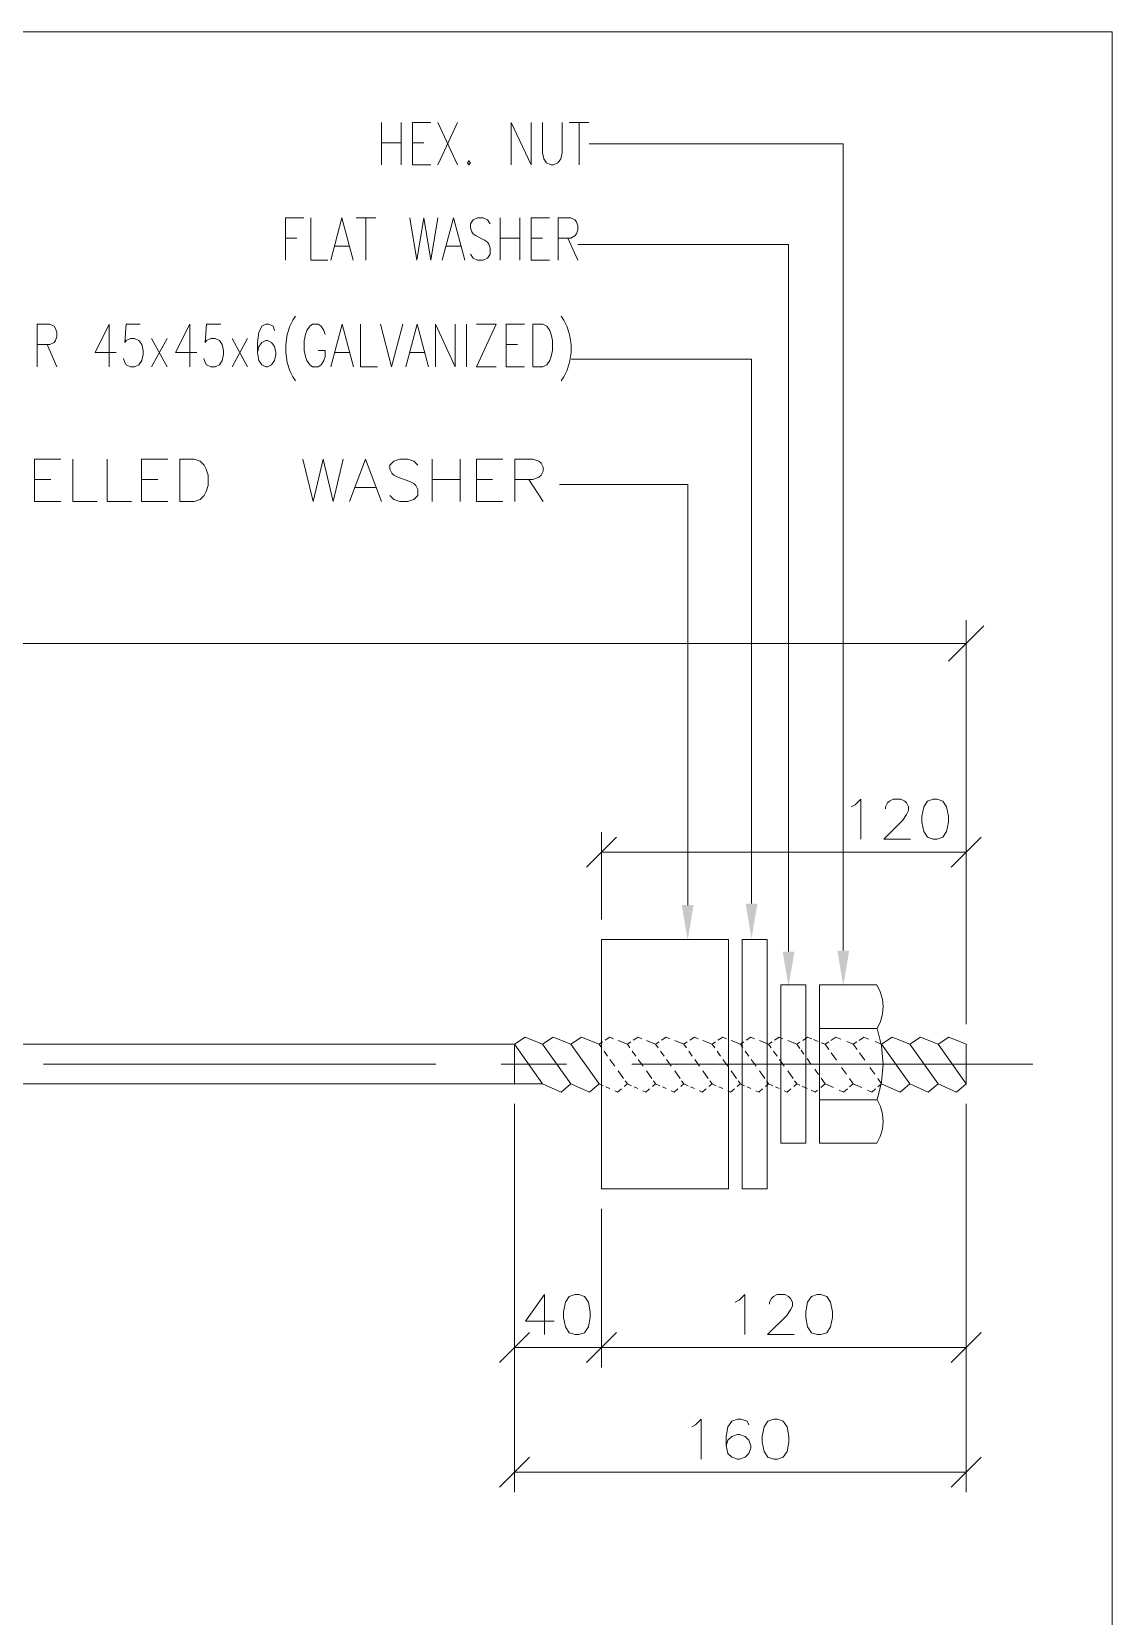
# Model space of a CAD drawing. Header units: millimetres. Extents: x 2 to 579, y 1 to 405.
# Drawn here: x 277.5 to 318.8, y 141.7 to 202.3 of the extents above; entities that cross this region are included whole.
import ezdxf

# ---------------------------------------------------------------- set-up
doc = ezdxf.new("R2010")
doc.units = ezdxf.units.MM
doc.linetypes.add('XKITLINE00', pattern=[0])
doc.layers.add('GraphicObject', color=6, linetype='Continuous', lineweight=0)
doc.layers.add('LinkedObject', color=7, linetype='Continuous', lineweight=0)

# ---------------------------------------------------------------- blocks, each defined once
blk = doc.blocks.new('*A3')
at = {"layer": 'GraphicObject', "color": 3, "linetype": 'XKITLINE00', "lineweight": 0}
for p, q in [((318.775, 202.299), (184.216, 202.299)), ((318.775, 63.347), (318.775, 202.299))]:
    blk.add_line(p, q, dxfattribs=at)
blk = doc.blocks.new('*A4')
at = {"layer": 'LinkedObject'}
for points in [[(302.763, 168.912), (302.538, 167.562), (302.313, 168.912)], [(305.205, 168.974), (304.98, 167.624), (304.755, 168.974)], [(306.619, 167.134), (306.394, 165.784), (306.169, 167.134)], [(308.713, 167.174), (308.488, 165.824), (308.263, 167.174)]]:
    blk.add_hatch(color=1, dxfattribs=at).paths.add_polyline_path(points, flags=17)
at = {"layer": 'LinkedObject', "color": 2, "linetype": 'XKITLINE00', "lineweight": 0}
for p, q in [((290.825, 198.826), (290.825, 197.206)), ((291.581, 198.826), (291.581, 197.206)), ((292.013, 197.206), (292.013, 198.826)), ((292.013, 198.826), (292.715, 198.826)), ((293.741, 198.826), (292.985, 197.206)), ((292.985, 198.826), (293.741, 197.206)), ((295.793, 197.206), (295.793, 198.826)), ((295.793, 198.826), (296.549, 197.206)), ((296.549, 197.206), (296.549, 198.826)), ((296.981, 198.826), (296.981, 197.668)), ((297.737, 197.668), (297.737, 198.826)), ((298.007, 198.826), (298.763, 198.826)), ((298.385, 198.826), (298.385, 197.206)), ((290.825, 198.054), (291.581, 198.054)), ((292.013, 198.054), (292.445, 198.054)), ((296.981, 197.668), (297.035, 197.437)), ((297.683, 197.437), (297.737, 197.668)), ((292.715, 197.206), (292.013, 197.206)), ((294.173, 197.36), (294.119, 197.283)), ((294.119, 197.283), (294.173, 197.206)), ((294.227, 197.283), (294.173, 197.36)), ((294.173, 197.206), (294.227, 197.283)), ((297.035, 197.437), (297.143, 197.283)), ((297.143, 197.283), (297.305, 197.206)), ((297.305, 197.206), (297.413, 197.206)), ((297.413, 197.206), (297.575, 197.283)), ((297.575, 197.283), (297.683, 197.437)), ((287.158, 193.564), (287.158, 195.184)), ((287.158, 195.184), (287.86, 195.184)), ((288.13, 195.184), (288.13, 193.564)), ((288.886, 193.564), (289.318, 195.184)), ((289.318, 195.184), (289.75, 193.564)), ((289.858, 195.184), (290.614, 195.184)), ((290.236, 195.184), (290.236, 193.564)), ((291.91, 195.184), (292.18, 193.564)), ((292.18, 193.564), (292.45, 195.184)), ((292.45, 195.184), (292.72, 193.564)), ((292.72, 193.564), (292.99, 195.184)), ((293.152, 193.564), (293.584, 195.184)), ((293.584, 195.184), (294.016, 193.564)), ((294.232, 194.953), (294.34, 195.107)), ((294.34, 195.107), (294.502, 195.184)), ((294.502, 195.184), (294.718, 195.184)), ((294.718, 195.184), (294.88, 195.107)), ((294.88, 195.107), (294.988, 194.953)), ((295.366, 195.184), (295.366, 193.564)), ((296.122, 195.184), (296.122, 193.564)), ((296.554, 193.564), (296.554, 195.184)), ((296.554, 195.184), (297.256, 195.184)), ((297.58, 193.564), (297.58, 195.184)), ((297.58, 195.184), (298.066, 195.184)), ((298.066, 195.184), (298.228, 195.107)), ((298.228, 195.107), (298.282, 195.03)), ((294.232, 194.798), (294.232, 194.953)), ((294.286, 194.644), (294.232, 194.798)), ((294.34, 194.567), (294.286, 194.644)), ((294.448, 194.49), (294.34, 194.567)), ((294.772, 194.336), (294.448, 194.49)), ((298.228, 194.49), (298.066, 194.413)), ((298.282, 194.567), (298.228, 194.49)), ((298.282, 195.03), (298.336, 194.876)), ((298.336, 194.721), (298.282, 194.567)), ((298.336, 194.876), (298.336, 194.721)), ((287.158, 194.413), (287.59, 194.413)), ((289.048, 194.104), (289.588, 194.104)), ((293.314, 194.104), (293.854, 194.104)), ((294.88, 194.258), (294.772, 194.336)), ((294.934, 194.181), (294.88, 194.258)), ((294.988, 194.027), (294.934, 194.181)), ((294.988, 193.796), (294.988, 194.027)), ((295.366, 194.413), (296.122, 194.413)), ((296.554, 194.413), (296.986, 194.413)), ((298.066, 194.413), (297.58, 194.413)), ((297.958, 194.413), (298.336, 193.564)), ((288.13, 193.564), (288.778, 193.564)), ((294.232, 193.796), (294.34, 193.641)), ((294.34, 193.641), (294.502, 193.564)), ((294.502, 193.564), (294.718, 193.564)), ((294.718, 193.564), (294.88, 193.641)), ((294.88, 193.641), (294.988, 193.796)), ((297.256, 193.564), (296.554, 193.564)), ((287.438, 191.269), (287.546, 191.423)), ((297.806, 191.269), (297.698, 191.423)), ((277.664, 189.494), (277.664, 191.114)), ((277.664, 191.114), (278.15, 191.114)), ((278.15, 191.114), (278.312, 191.037)), ((278.312, 191.037), (278.366, 190.96)), ((278.366, 190.96), (278.42, 190.806)), ((278.42, 190.806), (278.42, 190.651)), ((280.418, 191.114), (279.878, 190.034)), ((280.418, 189.494), (280.418, 191.114)), ((281.012, 190.42), (281.066, 191.114)), ((281.066, 191.114), (281.606, 191.114)), ((283.496, 191.114), (282.956, 190.034)), ((283.496, 189.494), (283.496, 191.114)), ((284.09, 190.42), (284.144, 191.114)), ((284.144, 191.114), (284.684, 191.114)), ((286.142, 190.806), (286.088, 190.42)), ((286.25, 191.037), (286.142, 190.806)), ((286.412, 191.114), (286.25, 191.037)), ((286.52, 191.114), (286.412, 191.114)), ((286.682, 191.037), (286.52, 191.114)), ((286.736, 190.883), (286.682, 191.037)), ((287.222, 190.729), (287.33, 191.037)), ((287.33, 191.037), (287.438, 191.269)), ((287.978, 190.883), (287.924, 190.729)), ((288.086, 191.037), (287.978, 190.883)), ((288.194, 191.114), (288.086, 191.037)), ((288.41, 191.114), (288.194, 191.114)), ((288.518, 191.037), (288.41, 191.114)), ((288.626, 190.883), (288.518, 191.037)), ((288.68, 190.729), (288.626, 190.883)), ((288.896, 189.494), (289.328, 191.114)), ((289.328, 191.114), (289.76, 189.494)), ((290.03, 191.114), (290.03, 189.494)), ((290.786, 191.114), (291.218, 189.494)), ((291.218, 189.494), (291.65, 191.114)), ((291.758, 189.494), (292.19, 191.114)), ((292.19, 191.114), (292.622, 189.494)), ((292.892, 189.494), (292.892, 191.114)), ((292.892, 191.114), (293.648, 189.494)), ((293.648, 189.494), (293.648, 191.114)), ((294.08, 191.114), (294.08, 189.494)), ((294.458, 191.114), (295.214, 191.114)), ((295.214, 191.114), (294.458, 189.494)), ((295.592, 189.494), (295.592, 191.114)), ((295.592, 191.114), (296.294, 191.114)), ((296.618, 189.494), (296.618, 191.114)), ((296.618, 191.114), (296.996, 191.114)), ((296.996, 191.114), (297.158, 191.037)), ((297.158, 191.037), (297.266, 190.883)), ((297.266, 190.883), (297.32, 190.729)), ((297.914, 191.037), (297.806, 191.269)), ((298.022, 190.729), (297.914, 191.037)), ((278.15, 190.343), (277.664, 190.343)), ((278.042, 190.343), (278.42, 189.494)), ((278.312, 190.42), (278.15, 190.343)), ((278.366, 190.497), (278.312, 190.42)), ((278.42, 190.651), (278.366, 190.497)), ((281.066, 190.497), (281.012, 190.42)), ((281.228, 190.574), (281.066, 190.497)), ((281.39, 190.574), (281.228, 190.574)), ((281.552, 190.497), (281.39, 190.574)), ((281.66, 190.343), (281.552, 190.497)), ((281.714, 190.111), (281.66, 190.343)), ((282.632, 190.574), (282.038, 189.494)), ((282.038, 190.574), (282.632, 189.494)), ((284.144, 190.497), (284.09, 190.42)), ((284.306, 190.574), (284.144, 190.497)), ((284.468, 190.574), (284.306, 190.574)), ((284.63, 190.497), (284.468, 190.574)), ((284.738, 190.343), (284.63, 190.497)), ((284.792, 190.111), (284.738, 190.343)), ((285.71, 190.574), (285.116, 189.494)), ((285.116, 190.574), (285.71, 189.494)), ((286.088, 190.42), (286.088, 190.034)), ((286.142, 190.266), (286.088, 190.034)), ((286.25, 190.42), (286.142, 190.266)), ((286.412, 190.497), (286.25, 190.42)), ((286.466, 190.497), (286.412, 190.497)), ((286.628, 190.42), (286.466, 190.497)), ((286.736, 190.266), (286.628, 190.42)), ((286.79, 190.034), (286.736, 190.266)), ((287.168, 190.343), (287.222, 190.729)), ((287.168, 190.034), (287.168, 190.343)), ((287.924, 190.729), (287.87, 190.497)), ((287.87, 190.497), (287.87, 190.111)), ((295.592, 190.343), (296.024, 190.343)), ((297.32, 190.729), (297.374, 190.497)), ((297.374, 190.497), (297.374, 190.111)), ((298.076, 190.343), (298.022, 190.729)), ((298.076, 190.034), (298.076, 190.343)), ((279.878, 190.034), (280.688, 190.034)), ((280.958, 189.803), (281.012, 189.649)), ((281.012, 189.649), (281.066, 189.571)), ((281.552, 189.571), (281.66, 189.726)), ((281.66, 189.726), (281.714, 189.957)), ((281.714, 189.957), (281.714, 190.111)), ((282.956, 190.034), (283.766, 190.034)), ((284.036, 189.803), (284.09, 189.649)), ((284.09, 189.649), (284.144, 189.571)), ((284.63, 189.571), (284.738, 189.726)), ((284.738, 189.726), (284.792, 189.957)), ((284.792, 189.957), (284.792, 190.111)), ((286.088, 190.034), (286.142, 189.726)), ((286.142, 189.726), (286.25, 189.571)), ((286.628, 189.571), (286.736, 189.726)), ((286.736, 189.726), (286.79, 189.957)), ((286.79, 189.957), (286.79, 190.034)), ((287.222, 189.649), (287.168, 190.034)), ((287.33, 189.34), (287.222, 189.649)), ((287.87, 190.111), (287.924, 189.88)), ((287.924, 189.88), (287.978, 189.726)), ((287.978, 189.726), (288.086, 189.571)), ((288.68, 190.111), (288.41, 190.111)), ((288.518, 189.571), (288.626, 189.726)), ((288.626, 189.726), (288.68, 189.88)), ((288.68, 189.88), (288.68, 190.111)), ((289.058, 190.034), (289.598, 190.034)), ((291.92, 190.034), (292.46, 190.034)), ((297.266, 189.726), (297.158, 189.571)), ((297.32, 189.88), (297.266, 189.726)), ((297.374, 190.111), (297.32, 189.88)), ((297.914, 189.34), (298.022, 189.649)), ((298.022, 189.649), (298.076, 190.034)), ((281.066, 189.571), (281.228, 189.494)), ((281.228, 189.494), (281.39, 189.494)), ((281.39, 189.494), (281.552, 189.571)), ((284.144, 189.571), (284.306, 189.494)), ((284.306, 189.494), (284.468, 189.494)), ((284.468, 189.494), (284.63, 189.571)), ((286.25, 189.571), (286.412, 189.494)), ((286.412, 189.494), (286.466, 189.494)), ((286.466, 189.494), (286.628, 189.571)), ((287.438, 189.109), (287.33, 189.34)), ((287.546, 188.954), (287.438, 189.109)), ((288.086, 189.571), (288.194, 189.494)), ((288.194, 189.494), (288.41, 189.494)), ((288.41, 189.494), (288.518, 189.571)), ((290.03, 189.494), (290.678, 189.494)), ((294.458, 189.494), (295.214, 189.494)), ((296.294, 189.494), (295.592, 189.494)), ((296.996, 189.494), (296.618, 189.494)), ((297.158, 189.571), (296.996, 189.494)), ((297.698, 188.954), (297.806, 189.109)), ((297.806, 189.109), (297.914, 189.34)), ((277.566, 184.339), (277.566, 185.959)), ((277.566, 185.959), (278.569, 185.959)), ((279.032, 185.959), (279.032, 184.339)), ((280.343, 185.959), (280.343, 184.339)), ((281.655, 184.339), (281.655, 185.959)), ((281.655, 185.959), (282.658, 185.959)), ((283.12, 184.339), (283.12, 185.959)), ((283.12, 185.959), (283.66, 185.959)), ((283.66, 185.959), (283.892, 185.882)), ((287.826, 185.959), (288.212, 184.339)), ((288.212, 184.339), (288.598, 185.959)), ((288.598, 185.959), (288.983, 184.339)), ((288.983, 184.339), (289.369, 185.959)), ((289.6, 184.339), (290.218, 185.959)), ((290.218, 185.959), (290.835, 184.339)), ((291.298, 185.882), (291.529, 185.959)), ((291.529, 185.959), (291.838, 185.959)), ((291.838, 185.959), (292.069, 185.882)), ((292.763, 185.959), (292.763, 184.339)), ((293.843, 185.959), (293.843, 184.339)), ((294.46, 184.339), (294.46, 185.959)), ((294.46, 185.959), (295.463, 185.959)), ((295.926, 184.339), (295.926, 185.959)), ((295.926, 185.959), (296.62, 185.959)), ((296.62, 185.959), (296.852, 185.882)), ((283.892, 185.882), (284.046, 185.728)), ((284.046, 185.728), (284.123, 185.573)), ((284.123, 185.573), (284.2, 185.342)), ((291.143, 185.728), (291.298, 185.882)), ((291.143, 185.573), (291.143, 185.728)), ((291.22, 185.419), (291.143, 185.573)), ((291.298, 185.342), (291.22, 185.419)), ((292.069, 185.882), (292.223, 185.728)), ((296.852, 185.882), (296.929, 185.805)), ((296.929, 185.805), (297.006, 185.651)), ((297.006, 185.496), (296.929, 185.342)), ((297.006, 185.651), (297.006, 185.496)), ((277.566, 185.188), (278.183, 185.188)), ((281.655, 185.188), (282.272, 185.188)), ((284.2, 184.956), (284.123, 184.725)), ((284.2, 185.342), (284.2, 184.956)), ((289.832, 184.879), (290.603, 184.879)), ((291.452, 185.265), (291.298, 185.342)), ((291.915, 185.111), (291.452, 185.265)), ((292.069, 185.033), (291.915, 185.111)), ((292.146, 184.956), (292.069, 185.033)), ((292.223, 184.802), (292.146, 184.956)), ((292.223, 184.571), (292.223, 184.802)), ((292.763, 185.188), (293.843, 185.188)), ((294.46, 185.188), (295.078, 185.188)), ((296.62, 185.188), (295.926, 185.188)), ((296.466, 185.188), (297.006, 184.339)), ((296.852, 185.265), (296.62, 185.188)), ((296.929, 185.342), (296.852, 185.265)), ((278.569, 184.339), (277.566, 184.339)), ((279.032, 184.339), (279.958, 184.339)), ((280.343, 184.339), (281.269, 184.339)), ((282.658, 184.339), (281.655, 184.339)), ((283.66, 184.339), (283.12, 184.339)), ((283.892, 184.416), (283.66, 184.339)), ((284.046, 184.571), (283.892, 184.416)), ((284.123, 184.725), (284.046, 184.571)), ((291.143, 184.571), (291.298, 184.416)), ((291.298, 184.416), (291.529, 184.339)), ((291.529, 184.339), (291.838, 184.339)), ((291.838, 184.339), (292.069, 184.416)), ((292.069, 184.416), (292.223, 184.571)), ((295.463, 184.339), (294.46, 184.339))]:
    blk.add_line(p, q, dxfattribs=at)
at = {"layer": 'LinkedObject', "color": 1, "linetype": 'XKITLINE00', "lineweight": 0}
for p, q in [((308.488, 198.016), (298.767, 198.016)), ((308.488, 167.174), (308.488, 198.016)), ((306.394, 194.167), (298.34, 194.167)), ((306.394, 167.134), (306.394, 194.167)), ((304.98, 189.784), (298.08, 189.784)), ((304.98, 168.974), (304.98, 189.784)), ((302.538, 184.996), (297.631, 184.996)), ((302.538, 168.912), (302.538, 184.996)), ((312.517, 178.236), (313.867, 179.586)), ((313.192, 164.494), (313.192, 179.811)), ((313.192, 178.911), (190.716, 178.911)), ((299.812, 171.51), (298.664, 170.363)), ((299.238, 168.367), (299.238, 171.701)), ((312.618, 170.363), (313.765, 171.51)), ((313.192, 164.359), (313.192, 171.701)), ((299.238, 170.936), (313.192, 170.936)), ((295.912, 161.315), (295.912, 146.47)), ((295.912, 161.272), (295.912, 151.233)), ((313.192, 161.315), (313.192, 146.47)), ((313.192, 160.235), (313.192, 151.233)), ((299.238, 157.307), (299.238, 151.233)), ((299.238, 156.176), (299.238, 151.233)), ((296.485, 152.572), (295.338, 151.424)), ((298.664, 151.424), (299.812, 152.572)), ((299.812, 152.572), (298.664, 151.424)), ((312.618, 151.424), (313.765, 152.572)), ((295.912, 151.998), (299.238, 151.998)), ((299.238, 151.998), (313.192, 151.998)), ((296.485, 147.808), (295.338, 146.661)), ((312.618, 146.661), (313.765, 147.808)), ((313.192, 147.235), (295.912, 147.235))]:
    blk.add_line(p, q, dxfattribs=at)
at = {"layer": 'LinkedObject', "color": 7, "linetype": 'XKITLINE00', "lineweight": 0}
for p, q in [((308.795, 172.672), (308.941, 172.745)), ((308.941, 172.745), (309.159, 172.964)), ((309.159, 172.964), (309.159, 171.434)), ((310.106, 172.672), (310.179, 172.818)), ((310.106, 172.599), (310.106, 172.672)), ((310.179, 172.818), (310.252, 172.891)), ((310.252, 172.891), (310.398, 172.964)), ((310.398, 172.964), (310.689, 172.964)), ((310.689, 172.964), (310.835, 172.891)), ((310.835, 172.891), (310.908, 172.818)), ((310.908, 172.818), (310.981, 172.672)), ((310.981, 172.672), (310.981, 172.526)), ((311.564, 172.672), (311.491, 172.308)), ((311.709, 172.891), (311.564, 172.672)), ((311.928, 172.964), (311.709, 172.891)), ((312.074, 172.964), (311.928, 172.964)), ((312.292, 172.891), (312.074, 172.964)), ((312.438, 172.672), (312.292, 172.891)), ((312.511, 172.308), (312.438, 172.672)), ((310.762, 172.162), (310.034, 171.434)), ((310.908, 172.381), (310.762, 172.162)), ((310.981, 172.526), (310.908, 172.381)), ((311.491, 172.308), (311.491, 172.089)), ((311.491, 172.089), (311.564, 171.725)), ((312.438, 171.725), (312.511, 172.089)), ((312.511, 172.089), (312.511, 172.308)), ((310.034, 171.434), (311.054, 171.434)), ((311.564, 171.725), (311.709, 171.506)), ((311.709, 171.506), (311.928, 171.434)), ((311.928, 171.434), (312.074, 171.434)), ((312.074, 171.434), (312.292, 171.506)), ((312.292, 171.506), (312.438, 171.725)), ((313.192, 170.936), (313.192, 170.936)), ((299.238, 167.602), (299.238, 167.602)), ((207.996, 163.594), (295.912, 163.594)), ((296.318, 163.863), (295.912, 163.594)), ((296.318, 163.863), (295.912, 163.594)), ((296.992, 162.08), (295.912, 163.594)), ((295.912, 163.594), (295.912, 162.08)), ((296.992, 162.08), (295.912, 163.594)), ((296.992, 163.594), (296.318, 163.863)), ((296.992, 163.594), (296.318, 163.863)), ((297.398, 163.863), (296.992, 163.594)), ((297.398, 163.863), (296.992, 163.594)), ((298.072, 162.08), (296.992, 163.594)), ((298.072, 162.08), (296.992, 163.594)), ((298.072, 163.594), (297.398, 163.863)), ((298.072, 163.594), (297.398, 163.863)), ((298.478, 163.863), (298.072, 163.594)), ((299.152, 162.08), (298.072, 163.594)), ((299.152, 163.594), (298.478, 163.863)), ((299.282, 163.68), (299.152, 163.594)), ((299.252, 163.454), (299.152, 163.594)), ((299.558, 163.863), (299.377, 163.744)), ((299.699, 163.807), (299.558, 163.863)), ((300.232, 163.594), (299.881, 163.734)), ((300.362, 163.68), (300.232, 163.594)), ((300.332, 163.454), (300.232, 163.594)), ((300.638, 163.863), (300.457, 163.744)), ((300.779, 163.807), (300.638, 163.863)), ((301.312, 163.594), (300.961, 163.734)), ((301.442, 163.68), (301.312, 163.594)), ((301.412, 163.454), (301.312, 163.594)), ((301.718, 163.863), (301.537, 163.744)), ((301.859, 163.807), (301.718, 163.863)), ((302.392, 163.594), (302.041, 163.734)), ((302.522, 163.68), (302.392, 163.594)), ((302.492, 163.454), (302.392, 163.594)), ((302.798, 163.863), (302.617, 163.744)), ((302.939, 163.807), (302.798, 163.863)), ((303.472, 163.594), (303.121, 163.734)), ((303.602, 163.68), (303.472, 163.594)), ((303.572, 163.454), (303.472, 163.594)), ((303.878, 163.863), (303.697, 163.744)), ((304.019, 163.807), (303.878, 163.863)), ((304.552, 163.594), (304.201, 163.734)), ((304.682, 163.68), (304.552, 163.594)), ((304.652, 163.454), (304.552, 163.594)), ((304.958, 163.863), (304.777, 163.744)), ((305.099, 163.807), (304.958, 163.863)), ((305.632, 163.594), (305.281, 163.734)), ((305.762, 163.68), (305.632, 163.594)), ((305.732, 163.454), (305.632, 163.594)), ((306.038, 163.863), (305.857, 163.744)), ((306.179, 163.807), (306.038, 163.863)), ((306.712, 163.594), (306.361, 163.734)), ((306.826, 163.67), (306.712, 163.594)), ((306.826, 163.433), (306.712, 163.594)), ((307.118, 163.863), (306.935, 163.742)), ((307.281, 163.798), (307.118, 163.863)), ((307.522, 163.702), (307.351, 163.77)), ((307.792, 163.594), (307.645, 163.653)), ((307.929, 163.685), (307.792, 163.594)), ((307.938, 163.389), (307.792, 163.594)), ((308.198, 163.863), (308.014, 163.742)), ((308.391, 163.786), (308.198, 163.863)), ((308.872, 163.594), (308.622, 163.694)), ((309.009, 163.685), (308.872, 163.594)), ((309.018, 163.389), (308.872, 163.594)), ((309.278, 163.863), (309.094, 163.742)), ((309.471, 163.786), (309.278, 163.863)), ((309.952, 163.594), (309.702, 163.694)), ((310.358, 163.863), (309.952, 163.594)), ((311.032, 162.08), (309.952, 163.594)), ((311.032, 163.594), (310.358, 163.863)), ((311.438, 163.863), (311.032, 163.594)), ((312.112, 162.08), (311.032, 163.594)), ((312.112, 163.594), (311.438, 163.863)), ((312.518, 163.863), (312.112, 163.594)), ((313.192, 162.08), (312.112, 163.594)), ((313.192, 163.594), (312.518, 163.863)), ((313.192, 163.594), (313.192, 163.594)), ((313.192, 163.594), (313.192, 163.594)), ((313.192, 163.594), (313.192, 162.08)), ((299.474, 163.142), (299.339, 163.332)), ((299.751, 162.754), (299.565, 163.014)), ((300.554, 163.142), (300.419, 163.332)), ((300.831, 162.754), (300.645, 163.014)), ((301.634, 163.142), (301.499, 163.332)), ((301.911, 162.754), (301.725, 163.014)), ((302.714, 163.142), (302.579, 163.332)), ((302.991, 162.754), (302.805, 163.014)), ((303.794, 163.142), (303.659, 163.332)), ((304.071, 162.754), (303.885, 163.014)), ((304.874, 163.142), (304.739, 163.332)), ((305.151, 162.754), (304.965, 163.014)), ((305.954, 163.142), (305.819, 163.332)), ((306.231, 162.754), (306.045, 163.014)), ((306.981, 163.217), (306.876, 163.364)), ((307.252, 162.837), (307.105, 163.043)), ((308.228, 162.982), (308.028, 163.262)), ((309.308, 162.982), (309.108, 163.262)), ((300.086, 162.284), (299.881, 162.572)), ((301.166, 162.284), (300.961, 162.572)), ((302.246, 162.284), (302.041, 162.572)), ((303.326, 162.284), (303.121, 162.572)), ((304.406, 162.284), (304.201, 162.572)), ((305.486, 162.284), (305.281, 162.572)), ((306.566, 162.284), (306.361, 162.572)), ((307.534, 162.442), (307.394, 162.638)), ((308.608, 162.449), (308.422, 162.71)), ((309.688, 162.449), (309.502, 162.71)), ((295.912, 162.08), (206.916, 162.08)), ((295.912, 162.08), (295.912, 162.08)), ((295.912, 162.08), (296.992, 162.08)), ((295.912, 162.037), (295.912, 162.037)), ((296.992, 162.08), (297.697, 161.765)), ((296.992, 162.08), (297.697, 161.765)), ((297.697, 161.765), (298.072, 162.08)), ((297.697, 161.765), (298.072, 162.08)), ((298.072, 162.08), (298.777, 161.765)), ((298.777, 161.765), (299.152, 162.08)), ((299.152, 162.08), (299.066, 162.2)), ((299.152, 162.08), (299.311, 162.009)), ((299.411, 161.964), (299.557, 161.899)), ((299.747, 161.814), (299.857, 161.765)), ((299.857, 161.765), (300.002, 161.886)), ((300.112, 161.979), (300.232, 162.08)), ((300.232, 162.08), (300.146, 162.2)), ((300.232, 162.08), (300.391, 162.009)), ((300.491, 161.964), (300.637, 161.899)), ((300.827, 161.814), (300.937, 161.765)), ((300.937, 161.765), (301.082, 161.886)), ((301.192, 161.979), (301.312, 162.08)), ((301.312, 162.08), (301.226, 162.2)), ((301.312, 162.08), (301.471, 162.009)), ((301.571, 161.964), (301.717, 161.899)), ((301.907, 161.814), (302.017, 161.765)), ((302.017, 161.765), (302.162, 161.886)), ((302.272, 161.979), (302.392, 162.08)), ((302.392, 162.08), (302.306, 162.2)), ((302.392, 162.08), (302.551, 162.009)), ((302.651, 161.964), (302.797, 161.899)), ((302.987, 161.814), (303.097, 161.765)), ((303.097, 161.765), (303.242, 161.886)), ((303.352, 161.979), (303.472, 162.08)), ((303.472, 162.08), (303.386, 162.2)), ((303.472, 162.08), (303.631, 162.009)), ((303.731, 161.964), (303.877, 161.899)), ((304.067, 161.814), (304.177, 161.765)), ((304.177, 161.765), (304.322, 161.886)), ((304.432, 161.979), (304.552, 162.08)), ((304.552, 162.08), (304.466, 162.2)), ((304.552, 162.08), (304.711, 162.009)), ((304.811, 161.964), (304.957, 161.899)), ((305.147, 161.814), (305.257, 161.765)), ((305.257, 161.765), (305.402, 161.886)), ((305.512, 161.979), (305.632, 162.08)), ((305.632, 162.08), (305.546, 162.2)), ((305.632, 162.08), (305.791, 162.009)), ((305.891, 161.964), (306.037, 161.899)), ((306.227, 161.814), (306.337, 161.765)), ((306.337, 161.765), (306.482, 161.886)), ((306.592, 161.979), (306.712, 162.08)), ((306.712, 162.08), (306.626, 162.2)), ((306.712, 162.08), (306.826, 162.029)), ((306.918, 161.988), (307.106, 161.904)), ((307.258, 161.836), (307.417, 161.765)), ((307.417, 161.765), (307.506, 161.839)), ((307.628, 161.942), (307.792, 162.08)), ((307.792, 162.08), (307.64, 162.292)), ((307.792, 162.08), (308.112, 161.937)), ((308.33, 161.839), (308.497, 161.765)), ((308.497, 161.765), (308.643, 161.888)), ((308.872, 162.08), (308.726, 162.284)), ((308.729, 161.96), (308.872, 162.08)), ((308.872, 162.08), (309.192, 161.937)), ((309.41, 161.839), (309.577, 161.765)), ((309.577, 161.765), (309.723, 161.888)), ((309.952, 162.08), (309.806, 162.284)), ((309.809, 161.96), (309.952, 162.08)), ((309.952, 162.08), (310.657, 161.765)), ((310.657, 161.765), (311.032, 162.08)), ((311.032, 162.08), (311.737, 161.765)), ((311.737, 161.765), (312.112, 162.08)), ((312.112, 162.08), (312.817, 161.765)), ((312.817, 161.765), (313.192, 162.08)), ((313.192, 162.08), (313.192, 162.08)), ((313.192, 161), (313.192, 161)), ((299.238, 158.072), (299.238, 158.072)), ((299.238, 156.941), (299.238, 156.941)), ((297.065, 154.025), (296.336, 153.005)), ((297.065, 152.495), (297.065, 154.025)), ((298.012, 153.952), (297.866, 153.734)), ((298.23, 154.025), (298.012, 153.952)), ((298.376, 154.025), (298.23, 154.025)), ((298.595, 153.952), (298.376, 154.025)), ((298.74, 153.734), (298.595, 153.952)), ((304.503, 153.807), (304.721, 154.025)), ((304.721, 154.025), (304.721, 152.495)), ((305.668, 153.734), (305.741, 153.879)), ((305.741, 153.879), (305.814, 153.952)), ((305.814, 153.952), (305.96, 154.025)), ((305.96, 154.025), (306.251, 154.025)), ((306.251, 154.025), (306.397, 153.952)), ((306.397, 153.952), (306.47, 153.879)), ((306.47, 153.879), (306.543, 153.734)), ((307.271, 153.952), (307.125, 153.734)), ((307.49, 154.025), (307.271, 153.952)), ((307.635, 154.025), (307.49, 154.025)), ((307.854, 153.952), (307.635, 154.025)), ((308, 153.734), (307.854, 153.952)), ((297.866, 153.734), (297.793, 153.369)), ((297.793, 153.369), (297.793, 153.151)), ((298.813, 153.369), (298.74, 153.734)), ((298.813, 153.151), (298.813, 153.369)), ((304.357, 153.734), (304.503, 153.807)), ((305.668, 153.661), (305.668, 153.734)), ((306.47, 153.442), (306.324, 153.224)), ((306.543, 153.588), (306.47, 153.442)), ((306.543, 153.734), (306.543, 153.588)), ((307.125, 153.734), (307.053, 153.369)), ((307.053, 153.369), (307.053, 153.151)), ((308.073, 153.369), (308, 153.734)), ((308.073, 153.151), (308.073, 153.369)), ((296.336, 153.005), (297.429, 153.005)), ((297.793, 153.151), (297.866, 152.787)), ((297.866, 152.787), (298.012, 152.568)), ((298.595, 152.568), (298.74, 152.787)), ((298.74, 152.787), (298.813, 153.151)), ((306.324, 153.224), (305.595, 152.495)), ((307.053, 153.151), (307.125, 152.787)), ((307.125, 152.787), (307.271, 152.568)), ((307.854, 152.568), (308, 152.787)), ((308, 152.787), (308.073, 153.151)), ((298.012, 152.568), (298.23, 152.495)), ((298.23, 152.495), (298.376, 152.495)), ((298.376, 152.495), (298.595, 152.568)), ((305.595, 152.495), (306.615, 152.495)), ((307.271, 152.568), (307.49, 152.495)), ((307.49, 152.495), (307.635, 152.495)), ((307.635, 152.495), (307.854, 152.568)), ((299.238, 151.998), (299.238, 151.998)), ((313.192, 151.998), (313.192, 151.998)), ((302.694, 148.97), (302.839, 149.043)), ((302.839, 149.043), (303.058, 149.262)), ((303.058, 149.262), (303.058, 147.732)), ((304.224, 149.189), (304.078, 148.97)), ((304.442, 149.262), (304.224, 149.189)), ((304.588, 149.262), (304.442, 149.262)), ((304.807, 149.189), (304.588, 149.262)), ((304.879, 149.043), (304.807, 149.189)), ((305.608, 149.189), (305.462, 148.97)), ((305.827, 149.262), (305.608, 149.189)), ((305.972, 149.262), (305.827, 149.262)), ((306.191, 149.189), (305.972, 149.262)), ((306.337, 148.97), (306.191, 149.189)), ((304.078, 148.97), (304.005, 148.606)), ((304.005, 148.606), (304.005, 148.242)), ((304.078, 148.46), (304.005, 148.242)), ((304.224, 148.606), (304.078, 148.46)), ((304.442, 148.679), (304.224, 148.606)), ((304.515, 148.679), (304.442, 148.679)), ((304.734, 148.606), (304.515, 148.679)), ((304.879, 148.46), (304.734, 148.606)), ((304.952, 148.242), (304.879, 148.46)), ((305.462, 148.97), (305.389, 148.606)), ((305.389, 148.606), (305.389, 148.388)), ((306.409, 148.606), (306.337, 148.97)), ((306.409, 148.388), (306.409, 148.606)), ((304.005, 148.242), (304.078, 147.95)), ((304.078, 147.95), (304.224, 147.805)), ((304.224, 147.805), (304.442, 147.732)), ((304.515, 147.732), (304.734, 147.805)), ((304.734, 147.805), (304.879, 147.95)), ((304.879, 147.95), (304.952, 148.169)), ((304.952, 148.169), (304.952, 148.242)), ((305.389, 148.388), (305.462, 148.023)), ((305.462, 148.023), (305.608, 147.805)), ((305.608, 147.805), (305.827, 147.732)), ((305.972, 147.732), (306.191, 147.805)), ((306.191, 147.805), (306.337, 148.023)), ((306.337, 148.023), (306.409, 148.388)), ((295.912, 147.235), (295.912, 147.235)), ((304.442, 147.732), (304.515, 147.732)), ((305.827, 147.732), (305.972, 147.732))]:
    blk.add_line(p, q, dxfattribs=at)
at = {"layer": 'LinkedObject', "color": 6, "linetype": 'XKITLINE00', "lineweight": 0}
for p, q in [((299.238, 158.072), (299.238, 167.602)), ((304.104, 167.602), (299.238, 167.602)), ((304.104, 158.072), (304.104, 167.602)), ((304.622, 158.072), (304.622, 167.602)), ((305.581, 167.602), (304.622, 167.602)), ((305.581, 158.072), (305.581, 167.602)), ((306.1, 159.812), (306.1, 165.862)), ((307.059, 165.862), (306.1, 165.862)), ((307.059, 159.812), (307.059, 165.862)), ((307.577, 165.862), (307.577, 162.837)), ((307.577, 165.862), (309.769, 165.862)), ((309.9, 165.602), (309.769, 165.862)), ((309.981, 165.322), (309.9, 165.602)), ((310.01, 165.033), (309.981, 165.322)), ((309.987, 164.743), (310.01, 165.033)), ((309.787, 164.199), (307.577, 164.199)), ((309.787, 164.199), (309.911, 164.462)), ((309.953, 163.527), (309.787, 164.199)), ((309.911, 164.462), (309.987, 164.743)), ((310.009, 162.837), (309.953, 163.527)), ((277.906, 162.837), (292.906, 162.837)), ((295.406, 162.837), (297.906, 162.837)), ((300.406, 162.837), (315.732, 162.837)), ((307.577, 159.812), (307.577, 162.837)), ((309.953, 162.147), (310.009, 162.837)), ((309.787, 161.475), (309.953, 162.147)), ((309.787, 161.475), (307.577, 161.475)), ((309.911, 161.212), (309.787, 161.475)), ((309.987, 160.931), (309.911, 161.212)), ((309.981, 160.352), (310.01, 160.641)), ((310.01, 160.641), (309.987, 160.931)), ((309.769, 159.812), (309.9, 160.072)), ((309.9, 160.072), (309.981, 160.352)), ((307.059, 159.812), (306.1, 159.812)), ((307.577, 159.812), (309.769, 159.812)), ((304.104, 158.072), (299.238, 158.072)), ((305.581, 158.072), (304.622, 158.072))]:
    blk.add_line(p, q, dxfattribs=at)

msp = doc.modelspace()

# ---------------------------------------------------------------- block references
at = {"lineweight": 0}
for name in ['*A3', '*A4']:
    msp.add_blockref(name, (0, 0), dxfattribs=at)

doc.saveas('drawing.dxf')
